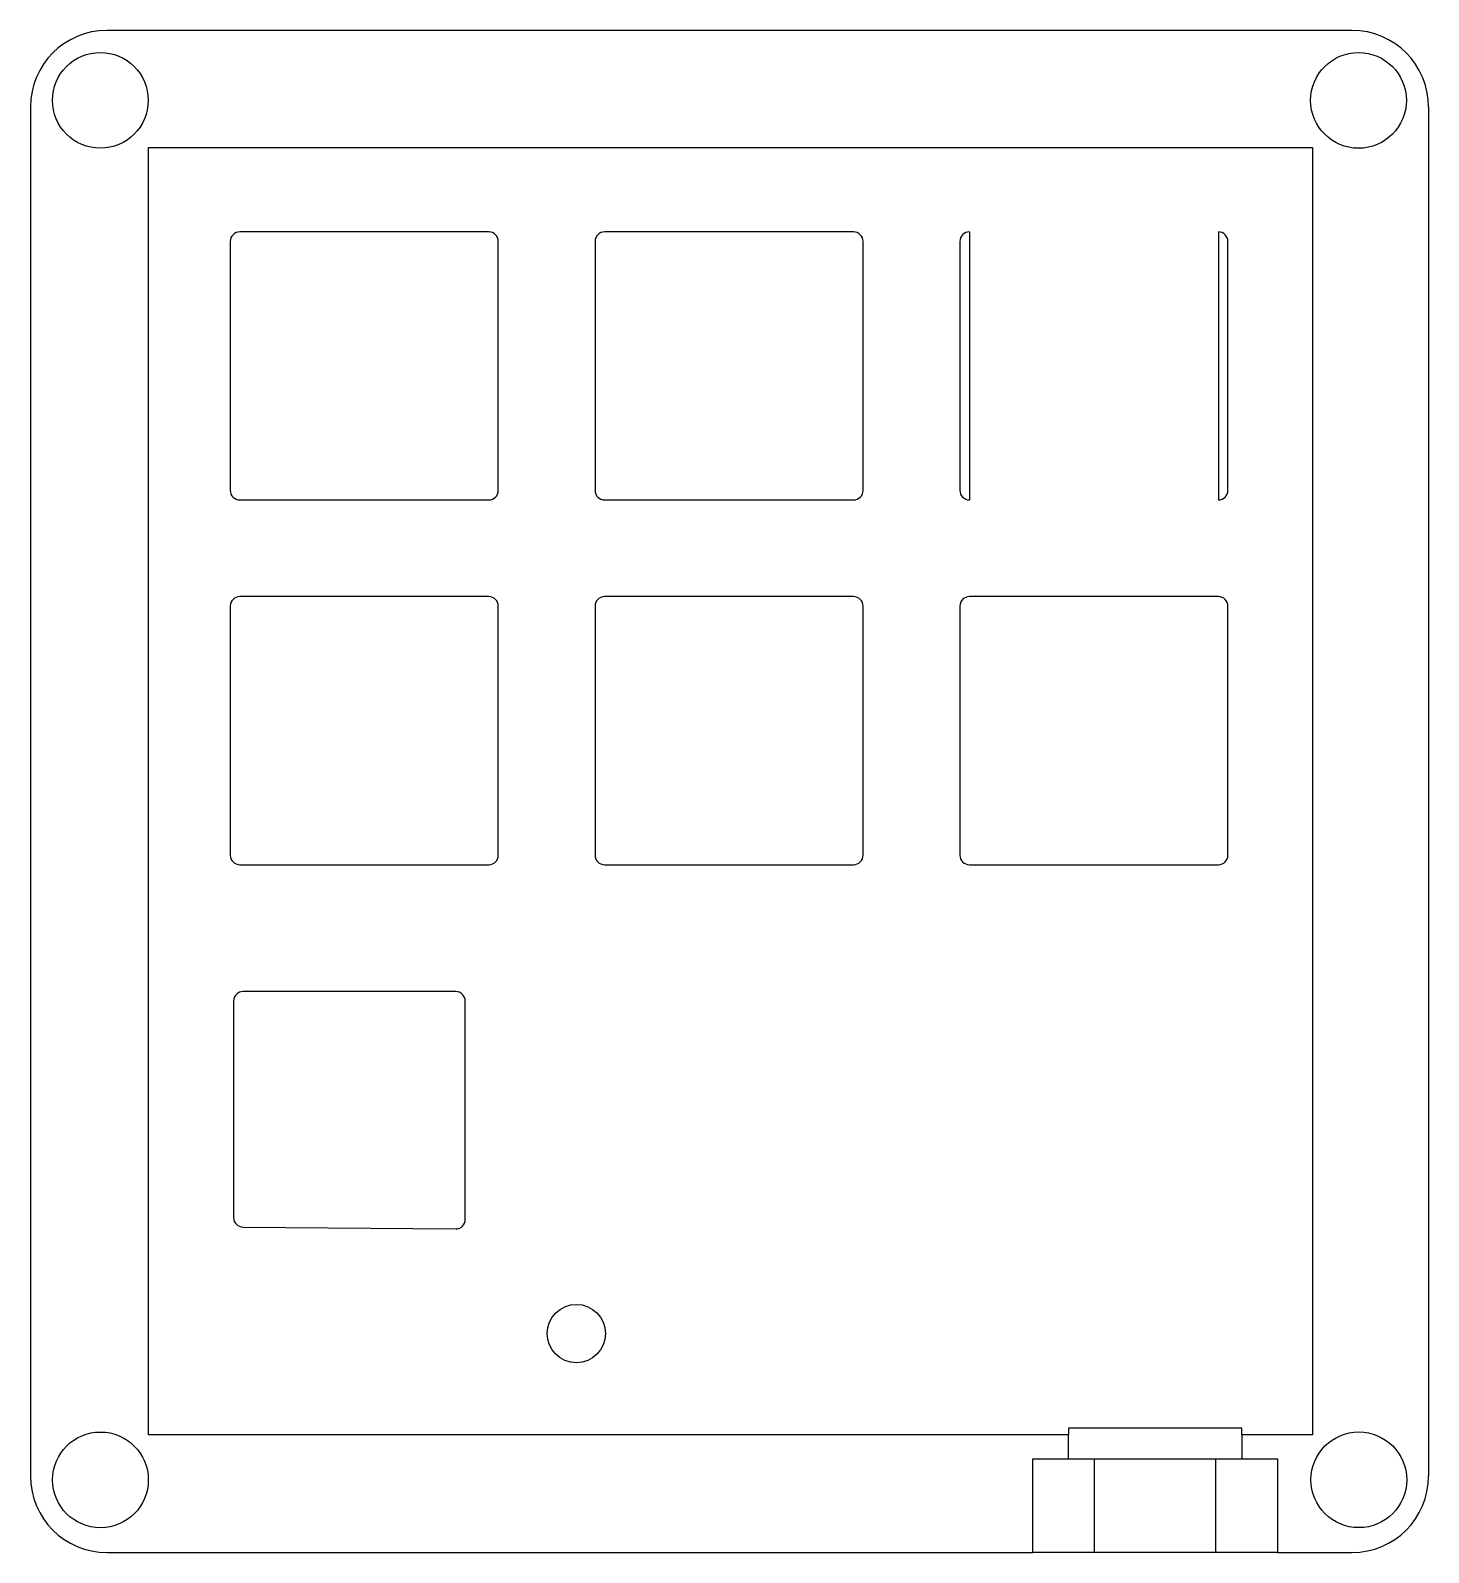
# Model space of a CAD drawing. Extents: x -36.5 to 36.5, y -43 to 36.5.
import ezdxf

# ---------------------------------------------------------------- set-up
doc = ezdxf.new("R2010")
doc.units = 0
doc.layers.get('0').update_dxf_attribs({"linetype": 'continuous'})

# ---------------------------------------------------------------- blocks, each defined once
blk = doc.blocks.new('FACEFEAT')
at = {"color": 0}
for p, q in [((32.502, 36.496), (-32.507, 36.496)), ((-36.507, 32.496), (-36.507, -38.998)), ((36.502, 32.496), (36.502, -38.998)), ((-30.349, 30.384), (30.438, 30.384)), ((-30.349, -36.842), (-30.349, 30.384)), ((30.438, 30.384), (30.438, -36.842)), ((-26.075, 25.475), (-26.075, 12.475)), ((-12.575, 25.975), (-25.575, 25.975)), ((-12.075, 12.475), (-12.075, 25.475)), ((-7.025, 25.475), (-7.025, 12.475)), ((6.475, 25.975), (-6.525, 25.975)), ((6.975, 12.475), (6.975, 25.475)), ((12.025, 25.475), (12.025, 12.475)), ((12.525, 25.975), (12.525, 11.975)), ((25.525, 25.975), (25.525, 11.975)), ((26.025, 12.475), (26.025, 25.475)), ((-25.575, 11.975), (-12.575, 11.975)), ((-6.525, 11.975), (6.475, 11.975)), ((-26.075, 6.425), (-26.075, -6.575)), ((-12.575, 6.925), (-25.575, 6.925)), ((-12.075, -6.575), (-12.075, 6.425)), ((-7.025, 6.425), (-7.025, -6.575)), ((6.475, 6.925), (-6.525, 6.925)), ((6.975, -6.575), (6.975, 6.425)), ((12.025, 6.425), (12.025, -6.575)), ((25.525, 6.925), (12.525, 6.925)), ((26.025, -6.575), (26.025, 6.425)), ((-25.575, -7.075), (-12.575, -7.075)), ((-6.525, -7.075), (6.475, -7.075)), ((12.525, -7.075), (25.525, -7.075)), ((-25.9, -14.2), (-25.9, -25.5)), ((-14.3, -13.7), (-25.4, -13.7)), ((-13.8, -25.6), (-13.8, -14.2)), ((-25.4, -26), (-14.3, -26.1)), ((17.7, -36.5), (17.7, -36.842)), ((26.75, -36.5), (17.7, -36.5)), ((26.75, -36.842), (26.75, -36.5)), ((17.7, -36.842), (-30.349, -36.842)), ((17.7, -38.1), (17.7, -36.842)), ((30.438, -36.842), (26.75, -36.842)), ((26.75, -36.842), (26.75, -38.1)), ((15.842, -42.998), (15.842, -38.1)), ((15.842, -38.1), (17.7, -38.1)), ((17.7, -38.1), (26.75, -38.1)), ((19.042, -38.1), (19.042, -42.998)), ((25.382, -38.1), (25.382, -42.998)), ((26.75, -38.1), (28.607, -38.1)), ((28.607, -38.1), (28.607, -42.998)), ((-32.507, -42.998), (15.842, -42.998)), ((25.382, -42.998), (19.042, -42.998)), ((28.607, -42.998), (32.502, -42.998))]:
    blk.add_line(p, q, dxfattribs=at)
for points in [[(19.042, -42.998), (15.842, -42.998)], [(28.607, -42.998), (25.382, -42.998)]]:
    blk.add_lwpolyline(points, dxfattribs=at)
for centre, radius in [((-32.858, 32.845), 2.5), ((32.846, 32.843), 2.5), ((-8.001, -31.559), 1.522), ((-32.852, -39.203), 2.5), ((32.862, -39.198), 2.5)]:
    blk.add_circle(centre, radius, dxfattribs=at)
for centre, radius, start, end in [((-32.507, 32.496), 4, 90, -180), ((32.502, 32.496), 4, 0, 90), ((-25.575, 25.475), 0.5, 90, -180), ((-12.575, 25.475), 0.5, 0, 90), ((-6.525, 25.475), 0.5, 90, -180), ((6.475, 25.475), 0.5, 0, 90), ((12.525, 25.475), 0.5, 90, -180), ((25.525, 25.475), 0.5, 0, 90), ((-25.575, 12.475), 0.5, -180, -90), ((-12.575, 12.475), 0.5, -90, 0), ((-6.525, 12.475), 0.5, -180, -90), ((6.475, 12.475), 0.5, -90, 0), ((12.525, 12.475), 0.5, -180, -90), ((25.525, 12.475), 0.5, -90, 0), ((-25.575, 6.425), 0.5, 90, -180), ((-12.575, 6.425), 0.5, 0, 90), ((-6.525, 6.425), 0.5, 90, -180), ((6.475, 6.425), 0.5, 0, 90), ((12.525, 6.425), 0.5, 90, -180), ((25.525, 6.425), 0.5, 0, 90), ((-25.575, -6.575), 0.5, -180, -90), ((-12.575, -6.575), 0.5, -90, 0), ((-6.525, -6.575), 0.5, -180, -90), ((6.475, -6.575), 0.5, -90, 0), ((12.525, -6.575), 0.5, -180, -90), ((25.525, -6.575), 0.5, -90, 0), ((-25.4, -14.2), 0.5, 90, -180), ((-14.3, -14.2), 0.5, 0, 90), ((-25.4, -25.5), 0.5, -180, -90), ((-14.3, -25.6), 0.5, -90, 0), ((-32.507, -38.998), 4, -180, -90), ((32.502, -38.998), 4, -90, 0)]:
    blk.add_arc(centre, radius, start, end, dxfattribs=at)

msp = doc.modelspace()

# ---------------------------------------------------------------- block references
at = {"color": 0}
msp.add_blockref('FACEFEAT', (0, 0), dxfattribs=at)

doc.saveas('drawing.dxf')
